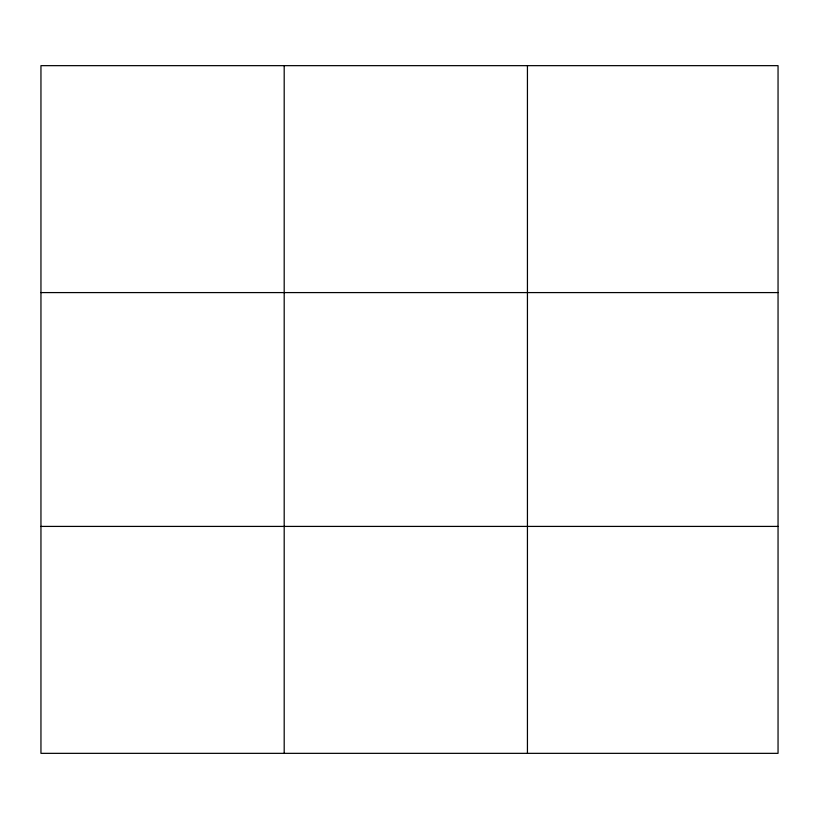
<?xml version="1.0" encoding="UTF-8"?>
<svg xmlns="http://www.w3.org/2000/svg" width="819" height="819" viewBox="0 0 819 819"><rect width="100%" height="100%" fill="white"/><g stroke="black" fill="none" stroke-linecap="round" stroke-linejoin="round"><path stroke-width="1.23" d="M284.193 65.653L284.193 753.347M527.436 65.653L527.436 753.347M778.05 292.588L778.05 65.653L40.95 65.653L40.95 753.347L778.05 753.347L778.05 292.588L40.95 292.588M40.95 526.412L778.05 526.412"/></g></svg>
